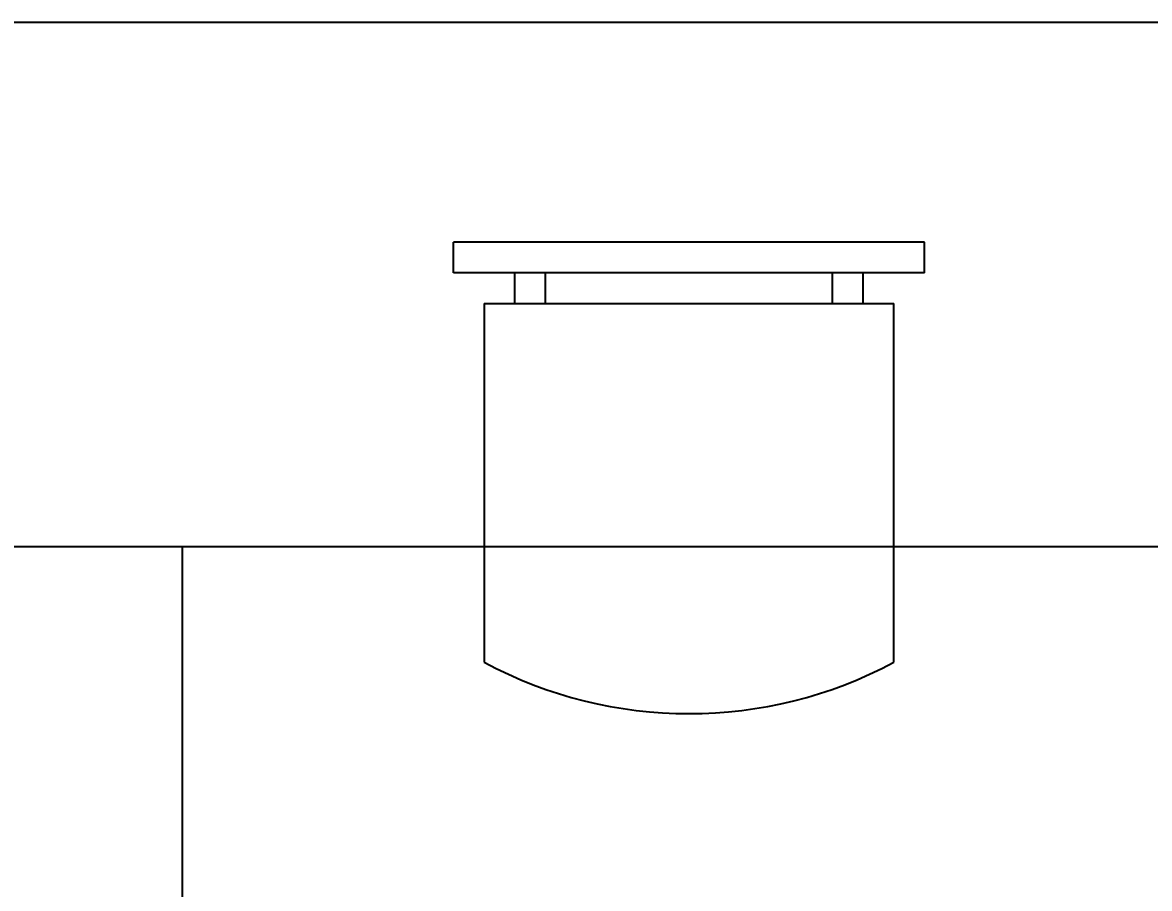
# Model space of a CAD drawing. Header units: metres. Extents: x -16 to 65907, y -5261 to 15511.
# Drawn here: x 20301.8 to 20411.8, y 4612.3 to 4696.8 of the extents above; entities that cross this region are included whole.
import ezdxf

# ---------------------------------------------------------------- set-up
doc = ezdxf.new("R2010")
doc.units = ezdxf.units.M
doc.header["$PDMODE"] = 67
doc.header["$PDSIZE"] = -5
doc.layers.get('0').update_dxf_attribs({"color": 6})
for name, color, linetype in [('BC-DIMENSION', 8, 'Continuous'), ('BC-FURNITURE', 5, 'Continuous'), ('BC-TEXT', 7, 'Continuous')]:
    doc.layers.add(name, color=color, linetype=linetype)
doc.styles.add('BC-1IN50-1', font='FreeSans.ttf', dxfattribs={"height": 10})
doc.dimstyles.new('BC-1IN50-1', dxfattribs={"dimtxt": 10, "dimasz": 10, "dimexe": 0.18, "dimexo": 0.0625, "dimgap": 1, "dimtad": 0, "dimdec": 1, "dimzin": 12, "dimdsep": 46, "dimtxsty": 'BC-1IN50-1', "dimblk": 'OPEN90', "dimcen": 0.09, "dimse1": 1, "dimse2": 1, "dimclrd": 8, "dimclre": 256, "dimclrt": 7, "dimadec": 0, "dimazin": 0, "dimtfac": 1, "dimtdec": 0, "dimtofl": 0, "dimtmove": 1, "dimatfit": 3, "dimfxl": 1, "dimtolj": 1, "dimtzin": 0, "dimlwd": -3, "dimarcsym": 0})

# ---------------------------------------------------------------- blocks, each defined once
blk = doc.blocks.new('_OPEN90')
at = {"color": 0, "linetype": 'ByBlock'}
for p, q in [((-0.5, 0.5), (0, 0)), ((0, 0), (-1, 0)), ((0, 0), (-0.5, -0.5))]:
    blk.add_line(p, q, dxfattribs=at)
blk = doc.blocks.new('*D1235')
at = {"layer": 'BC-TEXT', "color": 8, "linetype": 'Continuous', "lineweight": -3}
for p, q in [((20327.38, 4501.81), (20357.88, 4501.81)), ((20411.38, 4501.81), (20380.87, 4501.81))]:
    blk.add_line(p, q, dxfattribs=at)
at = {"layer": 'Defpoints', "color": 0}
for p in [(20421.38, 4696.77), (20317.38, 4592.77), (20421.38, 4501.81)]:
    blk.add_point(p, dxfattribs=at)
at = {"layer": 'BC-TEXT', "color": 8, "lineweight": -3, "xscale": 10, "yscale": 10, "zscale": 10, "rotation": 180}
blk.add_blockref('_OPEN90', (20317.38, 4501.81), dxfattribs=at)
at = {"layer": 'BC-TEXT', "color": 8, "lineweight": -3, "xscale": 10, "yscale": 10, "zscale": 10}
blk.add_blockref('_OPEN90', (20421.38, 4501.81), dxfattribs=at)
at = {"layer": 'BC-TEXT', "color": 7, "insert": (20369.38, 4501.81), "char_height": 10, "attachment_point": 5, "style": 'BC-1IN50-1'}
blk.add_mtext('\\A1;104', dxfattribs=at)
blk = doc.blocks.new('chair- 1')
at = {"layer": 'BC-FURNITURE'}
for p, q in [((119.5, -460.5), (73.5, -460.5)), ((73.5, -463.5), (73.5, -460.5)), ((119.5, -463.5), (119.5, -460.5)), ((119.5, -463.5), (73.5, -463.5)), ((79.5, -466.5), (79.5, -463.5)), ((82.5, -466.5), (82.5, -463.5)), ((110.5, -466.5), (110.5, -463.5)), ((113.5, -466.5), (113.5, -463.5)), ((76.5, -466.5), (76.5, -501.5)), ((76.5, -466.5), (116.5, -466.5)), ((116.5, -501.5), (116.5, -466.5))]:
    blk.add_line(p, q, dxfattribs=at)
blk.add_arc((96.5, -464), 42.5, 241.9275, 298.0725, dxfattribs=at)

msp = doc.modelspace()

# ---------------------------------------------------------------- linework, layer by layer
at = {"layer": 'BC-DIMENSION', "linetype": 'Continuous'}
msp.add_line((20421.377, 4696.766), (20091.377, 4696.766), dxfattribs=at)
at = {"layer": 'BC-FURNITURE'}
for p, q in [((20091.377, 4645.637), (20344.377, 4645.637)), ((20317.377, 4645.637), (20317.377, 4592.766)), ((20344.377, 4645.637), (20421.377, 4645.637))]:
    msp.add_line(p, q, dxfattribs=at)

# ---------------------------------------------------------------- block references
msp.add_blockref('chair- 1', (20270.367, 5135.837), dxfattribs=at)

# ---------------------------------------------------------------- dimensions: what is measured, and where the dimension line sits
at = {"layer": 'BC-TEXT', "linetype": 'Continuous'}
dim = msp.add_linear_dim(base=(20421.377, 4501.808), p1=(20317.377, 4592.766), p2=(20421.377, 4696.766), dimstyle='BC-1IN50-1', dxfattribs=at)
dim.commit()
dim.dimension.update_dxf_attribs({"geometry": '*D1235', "text_midpoint": (20369.377, 4501.808)})

doc.saveas('drawing.dxf')
